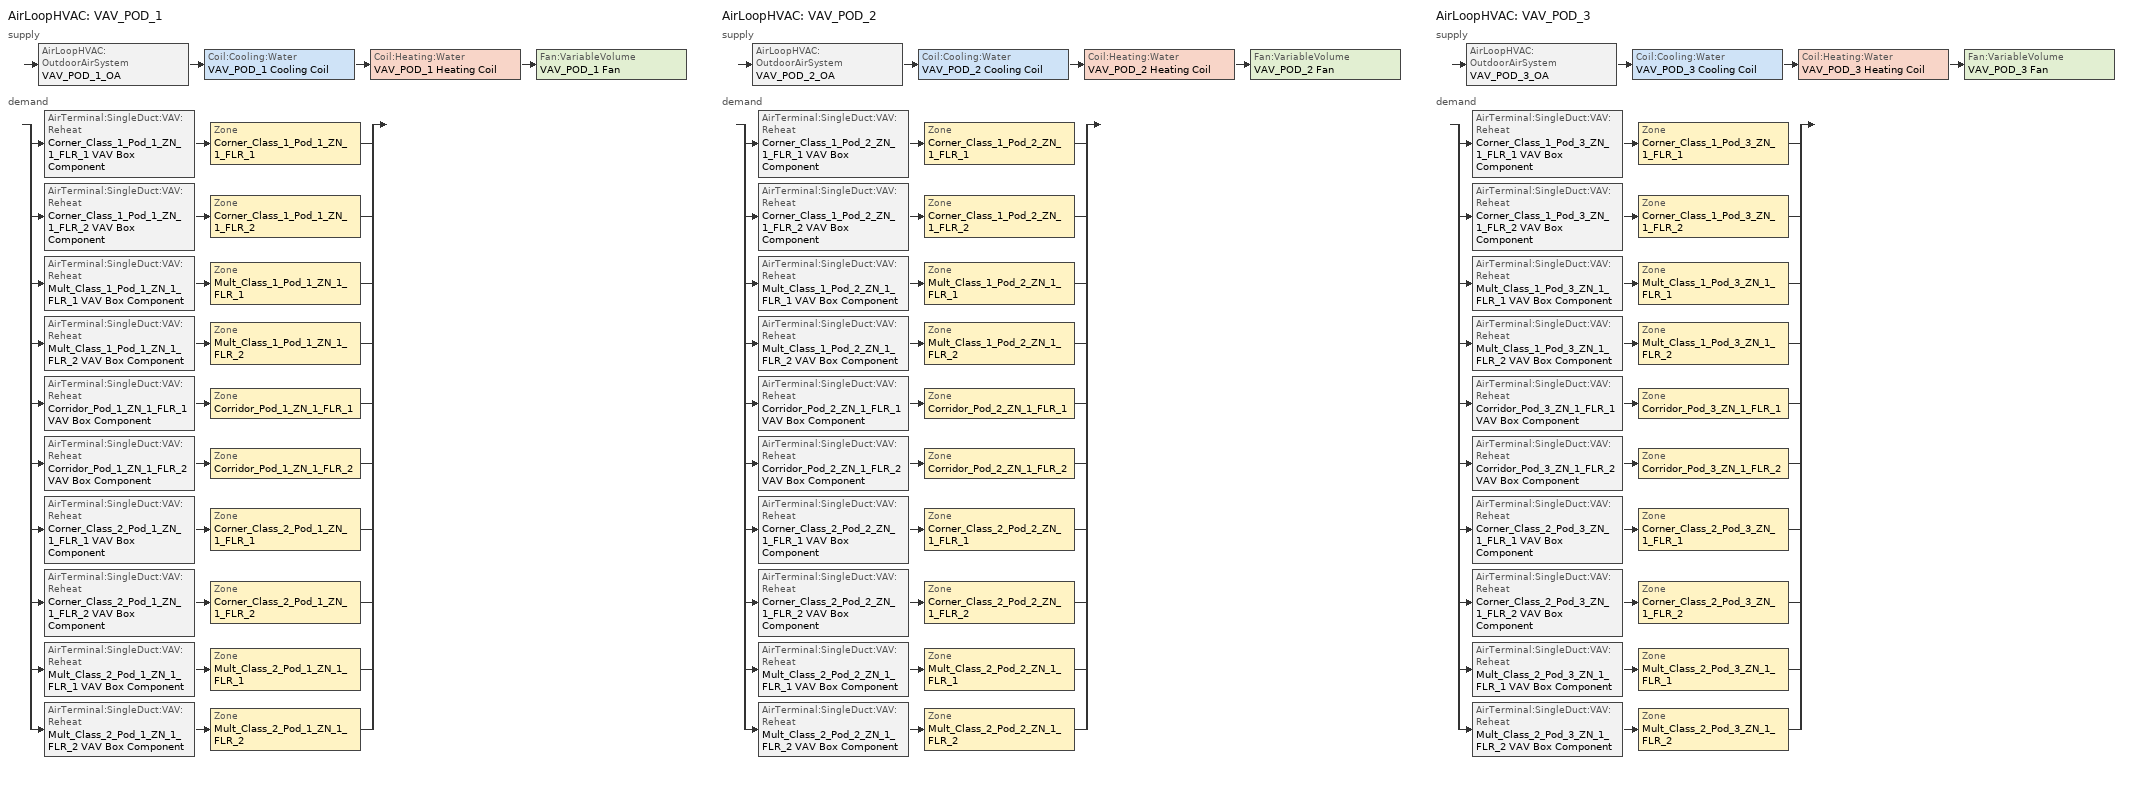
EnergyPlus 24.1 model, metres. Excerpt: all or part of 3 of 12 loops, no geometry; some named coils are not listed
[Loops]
AirLoopHVAC 'VAV_POD_1'
 supply: AirLoopHVAC:OutdoorAirSystem 'VAV_POD_1_OA' > Coil:Cooling:Water 'VAV_POD_1 Cooling Coil' > Coil:Heating:Water 'VAV_POD_1 Heating Coil' > Fan:VariableVolume 'VAV_POD_1 Fan'
 demand: split
  | AirTerminal:SingleDuct:VAV:Reheat 'Corner_Class_1_Pod_1_ZN_1_FLR_1 VAV Box Component' > Zone 'Corner_Class_1_Pod_1_ZN_1_FLR_1'
  | AirTerminal:SingleDuct:VAV:Reheat 'Corner_Class_1_Pod_1_ZN_1_FLR_2 VAV Box Component' > Zone 'Corner_Class_1_Pod_1_ZN_1_FLR_2'
  | AirTerminal:SingleDuct:VAV:Reheat 'Mult_Class_1_Pod_1_ZN_1_FLR_1 VAV Box Component' > Zone 'Mult_Class_1_Pod_1_ZN_1_FLR_1'
  | AirTerminal:SingleDuct:VAV:Reheat 'Mult_Class_1_Pod_1_ZN_1_FLR_2 VAV Box Component' > Zone 'Mult_Class_1_Pod_1_ZN_1_FLR_2'
  | AirTerminal:SingleDuct:VAV:Reheat 'Corridor_Pod_1_ZN_1_FLR_1 VAV Box Component' > Zone 'Corridor_Pod_1_ZN_1_FLR_1'
  | AirTerminal:SingleDuct:VAV:Reheat 'Corridor_Pod_1_ZN_1_FLR_2 VAV Box Component' > Zone 'Corridor_Pod_1_ZN_1_FLR_2'
  | AirTerminal:SingleDuct:VAV:Reheat 'Corner_Class_2_Pod_1_ZN_1_FLR_1 VAV Box Component' > Zone 'Corner_Class_2_Pod_1_ZN_1_FLR_1'
  | AirTerminal:SingleDuct:VAV:Reheat 'Corner_Class_2_Pod_1_ZN_1_FLR_2 VAV Box Component' > Zone 'Corner_Class_2_Pod_1_ZN_1_FLR_2'
  | AirTerminal:SingleDuct:VAV:Reheat 'Mult_Class_2_Pod_1_ZN_1_FLR_1 VAV Box Component' > Zone 'Mult_Class_2_Pod_1_ZN_1_FLR_1'
  | AirTerminal:SingleDuct:VAV:Reheat 'Mult_Class_2_Pod_1_ZN_1_FLR_2 VAV Box Component' > Zone 'Mult_Class_2_Pod_1_ZN_1_FLR_2'
AirLoopHVAC 'VAV_POD_2'
 supply: AirLoopHVAC:OutdoorAirSystem 'VAV_POD_2_OA' > Coil:Cooling:Water 'VAV_POD_2 Cooling Coil' > Coil:Heating:Water 'VAV_POD_2 Heating Coil' > Fan:VariableVolume 'VAV_POD_2 Fan'
 demand: split
  | AirTerminal:SingleDuct:VAV:Reheat 'Corner_Class_1_Pod_2_ZN_1_FLR_1 VAV Box Component' > Zone 'Corner_Class_1_Pod_2_ZN_1_FLR_1'
  | AirTerminal:SingleDuct:VAV:Reheat 'Corner_Class_1_Pod_2_ZN_1_FLR_2 VAV Box Component' > Zone 'Corner_Class_1_Pod_2_ZN_1_FLR_2'
  | AirTerminal:SingleDuct:VAV:Reheat 'Mult_Class_1_Pod_2_ZN_1_FLR_1 VAV Box Component' > Zone 'Mult_Class_1_Pod_2_ZN_1_FLR_1'
  | AirTerminal:SingleDuct:VAV:Reheat 'Mult_Class_1_Pod_2_ZN_1_FLR_2 VAV Box Component' > Zone 'Mult_Class_1_Pod_2_ZN_1_FLR_2'
  | AirTerminal:SingleDuct:VAV:Reheat 'Corridor_Pod_2_ZN_1_FLR_1 VAV Box Component' > Zone 'Corridor_Pod_2_ZN_1_FLR_1'
  | AirTerminal:SingleDuct:VAV:Reheat 'Corridor_Pod_2_ZN_1_FLR_2 VAV Box Component' > Zone 'Corridor_Pod_2_ZN_1_FLR_2'
  | AirTerminal:SingleDuct:VAV:Reheat 'Corner_Class_2_Pod_2_ZN_1_FLR_1 VAV Box Component' > Zone 'Corner_Class_2_Pod_2_ZN_1_FLR_1'
  | AirTerminal:SingleDuct:VAV:Reheat 'Corner_Class_2_Pod_2_ZN_1_FLR_2 VAV Box Component' > Zone 'Corner_Class_2_Pod_2_ZN_1_FLR_2'
  | AirTerminal:SingleDuct:VAV:Reheat 'Mult_Class_2_Pod_2_ZN_1_FLR_1 VAV Box Component' > Zone 'Mult_Class_2_Pod_2_ZN_1_FLR_1'
  | AirTerminal:SingleDuct:VAV:Reheat 'Mult_Class_2_Pod_2_ZN_1_FLR_2 VAV Box Component' > Zone 'Mult_Class_2_Pod_2_ZN_1_FLR_2'
AirLoopHVAC 'VAV_POD_3'
 supply: AirLoopHVAC:OutdoorAirSystem 'VAV_POD_3_OA' > Coil:Cooling:Water 'VAV_POD_3 Cooling Coil' > Coil:Heating:Water 'VAV_POD_3 Heating Coil' > Fan:VariableVolume 'VAV_POD_3 Fan'
 demand: split
  | AirTerminal:SingleDuct:VAV:Reheat 'Corner_Class_1_Pod_3_ZN_1_FLR_1 VAV Box Component' > Zone 'Corner_Class_1_Pod_3_ZN_1_FLR_1'
  | AirTerminal:SingleDuct:VAV:Reheat 'Corner_Class_1_Pod_3_ZN_1_FLR_2 VAV Box Component' > Zone 'Corner_Class_1_Pod_3_ZN_1_FLR_2'
  | AirTerminal:SingleDuct:VAV:Reheat 'Mult_Class_1_Pod_3_ZN_1_FLR_1 VAV Box Component' > Zone 'Mult_Class_1_Pod_3_ZN_1_FLR_1'
  | AirTerminal:SingleDuct:VAV:Reheat 'Mult_Class_1_Pod_3_ZN_1_FLR_2 VAV Box Component' > Zone 'Mult_Class_1_Pod_3_ZN_1_FLR_2'
  | AirTerminal:SingleDuct:VAV:Reheat 'Corridor_Pod_3_ZN_1_FLR_1 VAV Box Component' > Zone 'Corridor_Pod_3_ZN_1_FLR_1'
  | AirTerminal:SingleDuct:VAV:Reheat 'Corridor_Pod_3_ZN_1_FLR_2 VAV Box Component' > Zone 'Corridor_Pod_3_ZN_1_FLR_2'
  | AirTerminal:SingleDuct:VAV:Reheat 'Corner_Class_2_Pod_3_ZN_1_FLR_1 VAV Box Component' > Zone 'Corner_Class_2_Pod_3_ZN_1_FLR_1'
  | AirTerminal:SingleDuct:VAV:Reheat 'Corner_Class_2_Pod_3_ZN_1_FLR_2 VAV Box Component' > Zone 'Corner_Class_2_Pod_3_ZN_1_FLR_2'
  | AirTerminal:SingleDuct:VAV:Reheat 'Mult_Class_2_Pod_3_ZN_1_FLR_1 VAV Box Component' > Zone 'Mult_Class_2_Pod_3_ZN_1_FLR_1'
  | AirTerminal:SingleDuct:VAV:Reheat 'Mult_Class_2_Pod_3_ZN_1_FLR_2 VAV Box Component' > Zone 'Mult_Class_2_Pod_3_ZN_1_FLR_2'
[AirLoopHVAC] Design supply air flow rate=Autosize
VAV_POD_1; VAV_POD_2; VAV_POD_3
[AirTerminal:SingleDuct:VAV:Reheat] Availability schedule=Always_On; Convergence tolerance=0.001; Damper heating action=ReverseWithLimits; Maximum air flow rate=Autosize; Maximum flow fraction during reheat=0.5; Maximum hot water or steam flow rate=Autosize; Maximum reheat air temperature=40; Minimum hot water or steam flow rate=0; Zone minimum air flow input method=Constant
Name | Constant minimum air flow fraction | Reheat coil
Corner_Class_1_Pod_1_ZN_1_FLR_1 VAV Box Component | 0.591 | Corner_Class_1_Pod_1_ZN_1_FLR_1 VAV Box Reheat Coil
Corner_Class_1_Pod_1_ZN_1_FLR_2 VAV Box Component | 0.476 | Corner_Class_1_Pod_1_ZN_1_FLR_2 VAV Box Reheat Coil
Corner_Class_1_Pod_2_ZN_1_FLR_1 VAV Box Component | 0.599 | Corner_Class_1_Pod_2_ZN_1_FLR_1 VAV Box Reheat Coil
Corner_Class_1_Pod_2_ZN_1_FLR_2 VAV Box Component | 0.478 | Corner_Class_1_Pod_2_ZN_1_FLR_2 VAV Box Reheat Coil
Corner_Class_1_Pod_3_ZN_1_FLR_1 VAV Box Component | 0.598 | Corner_Class_1_Pod_3_ZN_1_FLR_1 VAV Box Reheat Coil
Corner_Class_1_Pod_3_ZN_1_FLR_2 VAV Box Component | 0.476 | Corner_Class_1_Pod_3_ZN_1_FLR_2 VAV Box Reheat Coil
Corner_Class_2_Pod_1_ZN_1_FLR_1 VAV Box Component | 0.612 | Corner_Class_2_Pod_1_ZN_1_FLR_1 VAV Box Reheat Coil
Corner_Class_2_Pod_1_ZN_1_FLR_2 VAV Box Component | 0.49 | Corner_Class_2_Pod_1_ZN_1_FLR_2 VAV Box Reheat Coil
Corner_Class_2_Pod_2_ZN_1_FLR_1 VAV Box Component | 0.612 | Corner_Class_2_Pod_2_ZN_1_FLR_1 VAV Box Reheat Coil
Corner_Class_2_Pod_2_ZN_1_FLR_2 VAV Box Component | 0.49 | Corner_Class_2_Pod_2_ZN_1_FLR_2 VAV Box Reheat Coil
Corner_Class_2_Pod_3_ZN_1_FLR_1 VAV Box Component | 0.603 | Corner_Class_2_Pod_3_ZN_1_FLR_1 VAV Box Reheat Coil
Corner_Class_2_Pod_3_ZN_1_FLR_2 VAV Box Component | 0.486 | Corner_Class_2_Pod_3_ZN_1_FLR_2 VAV Box Reheat Coil
Corridor_Pod_1_ZN_1_FLR_1 VAV Box Component | 0.223 | Corridor_Pod_1_ZN_1_FLR_1 VAV Box Reheat Coil
Corridor_Pod_1_ZN_1_FLR_2 VAV Box Component | 0.192 | Corridor_Pod_1_ZN_1_FLR_2 VAV Box Reheat Coil
Corridor_Pod_2_ZN_1_FLR_1 VAV Box Component | 0.225 | Corridor_Pod_2_ZN_1_FLR_1 VAV Box Reheat Coil
Corridor_Pod_2_ZN_1_FLR_2 VAV Box Component | 0.193 | Corridor_Pod_2_ZN_1_FLR_2 VAV Box Reheat Coil
Corridor_Pod_3_ZN_1_FLR_1 VAV Box Component | 0.221 | Corridor_Pod_3_ZN_1_FLR_1 VAV Box Reheat Coil
Corridor_Pod_3_ZN_1_FLR_2 VAV Box Component | 0.183 | Corridor_Pod_3_ZN_1_FLR_2 VAV Box Reheat Coil
Mult_Class_1_Pod_1_ZN_1_FLR_1 VAV Box Component | 0.777 | Mult_Class_1_Pod_1_ZN_1_FLR_1 VAV Box Reheat Coil
Mult_Class_1_Pod_1_ZN_1_FLR_2 VAV Box Component | 0.636 | Mult_Class_1_Pod_1_ZN_1_FLR_2 VAV Box Reheat Coil
Mult_Class_1_Pod_2_ZN_1_FLR_1 VAV Box Component | 0.787 | Mult_Class_1_Pod_2_ZN_1_FLR_1 VAV Box Reheat Coil
Mult_Class_1_Pod_2_ZN_1_FLR_2 VAV Box Component | 0.643 | Mult_Class_1_Pod_2_ZN_1_FLR_2 VAV Box Reheat Coil
Mult_Class_1_Pod_3_ZN_1_FLR_1 VAV Box Component | 0.777 | Mult_Class_1_Pod_3_ZN_1_FLR_1 VAV Box Reheat Coil
Mult_Class_1_Pod_3_ZN_1_FLR_2 VAV Box Component | 0.568 | Mult_Class_1_Pod_3_ZN_1_FLR_2 VAV Box Reheat Coil
Mult_Class_2_Pod_1_ZN_1_FLR_1 VAV Box Component | 0.782 | Mult_Class_2_Pod_1_ZN_1_FLR_1 VAV Box Reheat Coil
Mult_Class_2_Pod_1_ZN_1_FLR_2 VAV Box Component | 0.697 | Mult_Class_2_Pod_1_ZN_1_FLR_2 VAV Box Reheat Coil
Mult_Class_2_Pod_2_ZN_1_FLR_1 VAV Box Component | 0.782 | Mult_Class_2_Pod_2_ZN_1_FLR_1 VAV Box Reheat Coil
Mult_Class_2_Pod_2_ZN_1_FLR_2 VAV Box Component | 0.696 | Mult_Class_2_Pod_2_ZN_1_FLR_2 VAV Box Reheat Coil
Mult_Class_2_Pod_3_ZN_1_FLR_1 VAV Box Component | 0.755 | Mult_Class_2_Pod_3_ZN_1_FLR_1 VAV Box Reheat Coil
Mult_Class_2_Pod_3_ZN_1_FLR_2 VAV Box Component | 0.612 | Mult_Class_2_Pod_3_ZN_1_FLR_2 VAV Box Reheat Coil
[Coil:Cooling:Water] Availability schedule=Always_On; Design air flow rate=Autosize; Design inlet air humidity ratio=Autosize; Design inlet air temperature=Autosize; Design inlet water temperature=Autosize; Design outlet air humidity ratio=Autosize; Design outlet air temperature=Autosize; Design water flow rate=Autosize; Heat exchanger configuration=CrossFlow; Type of analysis=SimpleAnalysis
VAV_POD_1 Cooling Coil; VAV_POD_2 Cooling Coil; VAV_POD_3 Cooling Coil
[Coil:Heating:Water] Availability schedule=Always_On; Maximum water flow rate=Autosize; Performance input method=UFactorTimesAreaAndDesignWaterFlowRate; Rated capacity=Autosize; Rated inlet air temperature=2.8; Rated inlet water temperature=60; Rated outlet air temperature=12.8; Rated outlet water temperature=48.89; U factor times area value=Autosize
VAV_POD_1 Heating Coil; VAV_POD_2 Heating Coil; VAV_POD_3 Heating Coil
[Controller:MechanicalVentilation] Availability schedule=MinOA_MotorizedDamper_Sched; Demand controlled ventilation=Yes; System outdoor air method=Standard62.1VentilationRateProcedure; Design specification zone air distribution object name 1=CM DSZAD Building; Design specification zone air distribution object name 2=CM DSZAD Building; Design specification zone air distribution object name 3=CM DSZAD Building; Design specification zone air distribution object name 4=CM DSZAD Building; Design specification zone air distribution object name 5=CM DSZAD Building; Design specification zone air distribution object name 6=CM DSZAD Building; Design specification zone air distribution object name 7=CM DSZAD Building; Design specification zone air distribution object name 8=CM DSZAD Building; Design specification zone air distribution object name 9=CM DSZAD Building; Design specification zone air distribution object name 10=CM DSZAD Building
Name | Zone or zonelist name 1 | Design specification outdoor air object name 1 | Zone or zonelist name 2 | Design specification outdoor air object name 2 | Zone or zonelist name 3 | Design specification outdoor air object name 3 | Zone or zonelist name 4 | Design specification outdoor air object name 4 | Zone or zonelist name 5 | Design specification outdoor air object name 5 | Zone or zonelist name 6 | Design specification outdoor air object name 6 | Zone or zonelist name 7 | Design specification outdoor air object name 7 | Zone or zonelist name 8 | Design specification outdoor air object name 8 | Zone or zonelist name 9 | Design specification outdoor air object name 9 | Zone or zonelist name 10 | Design specification outdoor air object name 10
VAV_POD_1_DCV | Corner_Class_1_Pod_1_ZN_1_FLR_1 | SZ DSOA Corner_Class_1_Pod_1_ZN_1_FLR_1 | Corner_Class_1_Pod_1_ZN_1_FLR_2 | SZ DSOA Corner_Class_1_Pod_1_ZN_1_FLR_2 | Mult_Class_1_Pod_1_ZN_1_FLR_1 | SZ DSOA Mult_Class_1_Pod_1_ZN_1_FLR_1 | Mult_Class_1_Pod_1_ZN_1_FLR_2 | SZ DSOA Mult_Class_1_Pod_1_ZN_1_FLR_2 | Corridor_Pod_1_ZN_1_FLR_1 | SZ DSOA Corridor_Pod_1_ZN_1_FLR_1 | Corridor_Pod_1_ZN_1_FLR_2 | SZ DSOA Corridor_Pod_1_ZN_1_FLR_2 | Corner_Class_2_Pod_1_ZN_1_FLR_1 | SZ DSOA Corner_Class_2_Pod_1_ZN_1_FLR_1 | Corner_Class_2_Pod_1_ZN_1_FLR_2 | SZ DSOA Corner_Class_2_Pod_1_ZN_1_FLR_2 | Mult_Class_2_Pod_1_ZN_1_FLR_1 | SZ DSOA Mult_Class_2_Pod_1_ZN_1_FLR_1 | Mult_Class_2_Pod_1_ZN_1_FLR_2 | SZ DSOA Mult_Class_2_Pod_1_ZN_1_FLR_2
VAV_POD_2_DCV | Corner_Class_1_Pod_2_ZN_1_FLR_1 | SZ DSOA Corner_Class_1_Pod_2_ZN_1_FLR_1 | Corner_Class_1_Pod_2_ZN_1_FLR_2 | SZ DSOA Corner_Class_1_Pod_2_ZN_1_FLR_2 | Mult_Class_1_Pod_2_ZN_1_FLR_1 | SZ DSOA Mult_Class_1_Pod_2_ZN_1_FLR_1 | Mult_Class_1_Pod_2_ZN_1_FLR_2 | SZ DSOA Mult_Class_1_Pod_2_ZN_1_FLR_2 | Corridor_Pod_2_ZN_1_FLR_1 | SZ DSOA Corridor_Pod_2_ZN_1_FLR_1 | Corridor_Pod_2_ZN_1_FLR_2 | SZ DSOA Corridor_Pod_2_ZN_1_FLR_2 | Corner_Class_2_Pod_2_ZN_1_FLR_1 | SZ DSOA Corner_Class_2_Pod_2_ZN_1_FLR_1 | Corner_Class_2_Pod_2_ZN_1_FLR_2 | SZ DSOA Corner_Class_2_Pod_2_ZN_1_FLR_2 | Mult_Class_2_Pod_2_ZN_1_FLR_1 | SZ DSOA Mult_Class_2_Pod_2_ZN_1_FLR_1 | Mult_Class_2_Pod_2_ZN_1_FLR_2 | SZ DSOA Mult_Class_2_Pod_2_ZN_1_FLR_2
VAV_POD_3_DCV | Corner_Class_1_Pod_3_ZN_1_FLR_1 | SZ DSOA Corner_Class_1_Pod_3_ZN_1_FLR_1 | Corner_Class_1_Pod_3_ZN_1_FLR_2 | SZ DSOA Corner_Class_1_Pod_3_ZN_1_FLR_2 | Mult_Class_1_Pod_3_ZN_1_FLR_1 | SZ DSOA Mult_Class_1_Pod_3_ZN_1_FLR_1 | Mult_Class_1_Pod_3_ZN_1_FLR_2 | SZ DSOA Mult_Class_1_Pod_3_ZN_1_FLR_2 | Corridor_Pod_3_ZN_1_FLR_1 | SZ DSOA Corridor_Pod_3_ZN_1_FLR_1 | Corridor_Pod_3_ZN_1_FLR_2 | SZ DSOA Corridor_Pod_3_ZN_1_FLR_2 | Corner_Class_2_Pod_3_ZN_1_FLR_1 | SZ DSOA Corner_Class_2_Pod_3_ZN_1_FLR_1 | Corner_Class_2_Pod_3_ZN_1_FLR_2 | SZ DSOA Corner_Class_2_Pod_3_ZN_1_FLR_2 | Mult_Class_2_Pod_3_ZN_1_FLR_1 | SZ DSOA Mult_Class_2_Pod_3_ZN_1_FLR_1 | Mult_Class_2_Pod_3_ZN_1_FLR_2 | SZ DSOA Mult_Class_2_Pod_3_ZN_1_FLR_2
[Controller:OutdoorAir] Economizer control action type=ModulateFlow; Economizer control type=DifferentialDryBulb; Lockout type=LockoutWithHeating; Maximum outdoor air flow rate=Autosize; Minimum limit type=FixedMinimum; Minimum outdoor air flow rate=0; Minimum outdoor air schedule=MinOA_MotorizedDamper_Sched
Name | Maximum fraction of outdoor air schedule | Mechanical ventilation controller
VAV_POD_1_OA_Controller | VAV_POD_1 Max OA Fraction | VAV_POD_1_DCV
VAV_POD_2_OA_Controller | VAV_POD_2 Max OA Fraction | VAV_POD_2_DCV
VAV_POD_3_OA_Controller | VAV_POD_3 Max OA Fraction | VAV_POD_3_DCV
[Controller:WaterCoil] Actuator variable=Flow; Control variable=Temperature; Maximum actuated flow=Autosize; Minimum actuated flow=0
Name | Action | Controller convergence tolerance
VAV_POD_1_CoolC_Controller; VAV_POD_2_CoolC_Controller; VAV_POD_3_CoolC_Controller | Reverse
VAV_POD_1_HeatC_Controller; VAV_POD_2_HeatC_Controller; VAV_POD_3_HeatC_Controller | Normal | 0.0001
[DesignSpecification:OutdoorAir]
Name | Outdoor air flow per person | Outdoor air flow per zone floor area | Outdoor air method
SZ DSOA Corner_Class_1_Pod_1_ZN_1_FLR_1; SZ DSOA Corner_Class_1_Pod_1_ZN_1_FLR_2; SZ DSOA Corner_Class_1_Pod_2_ZN_1_FLR_1; SZ DSOA Corner_Class_1_Pod_2_ZN_1_FLR_2; SZ DSOA Corner_Class_1_Pod_3_ZN_1_FLR_1; SZ DSOA Corner_Class_1_Pod_3_ZN_1_FLR_2; SZ DSOA Corner_Class_2_Pod_1_ZN_1_FLR_1; SZ DSOA Corner_Class_2_Pod_1_ZN_1_FLR_2; SZ DSOA Corner_Class_2_Pod_2_ZN_1_FLR_1; SZ DSOA Corner_Class_2_Pod_2_ZN_1_FLR_2; SZ DSOA Corner_Class_2_Pod_3_ZN_1_FLR_1; SZ DSOA Corner_Class_2_Pod_3_ZN_1_FLR_2; SZ DSOA Mult_Class_1_Pod_1_ZN_1_FLR_1; SZ DSOA Mult_Class_1_Pod_1_ZN_1_FLR_2; SZ DSOA Mult_Class_1_Pod_2_ZN_1_FLR_1; SZ DSOA Mult_Class_1_Pod_2_ZN_1_FLR_2; SZ DSOA Mult_Class_1_Pod_3_ZN_1_FLR_1; SZ DSOA Mult_Class_1_Pod_3_ZN_1_FLR_2; SZ DSOA Mult_Class_2_Pod_1_ZN_1_FLR_1; SZ DSOA Mult_Class_2_Pod_1_ZN_1_FLR_2; SZ DSOA Mult_Class_2_Pod_2_ZN_1_FLR_1; SZ DSOA Mult_Class_2_Pod_2_ZN_1_FLR_2; SZ DSOA Mult_Class_2_Pod_3_ZN_1_FLR_1; SZ DSOA Mult_Class_2_Pod_3_ZN_1_FLR_2 | 0.00471947 | 0.000609599 | Sum
SZ DSOA Corridor_Pod_1_ZN_1_FLR_1; SZ DSOA Corridor_Pod_1_ZN_1_FLR_2; SZ DSOA Corridor_Pod_2_ZN_1_FLR_1; SZ DSOA Corridor_Pod_2_ZN_1_FLR_2; SZ DSOA Corridor_Pod_3_ZN_1_FLR_1; SZ DSOA Corridor_Pod_3_ZN_1_FLR_2 |  | 0.0003048 | Flow/Area
[DesignSpecification:ZoneAirDistribution] Zone air distribution effectiveness in cooling mode=1; Zone air distribution effectiveness in heating mode=1
Name | Minimum zone ventilation efficiency
CM DSZAD Building
VAV_Zone_AirDistribution | 0.6
[EnergyManagementSystem:InternalVariable] Internal data type=Zone Floor Area
Name | Internal data index key
cCL1_Pod_1_ZN_1_FLR_1_Area | Corner_Class_1_Pod_1_ZN_1_FLR_1
cCL1_Pod_1_ZN_1_FLR_2_Area | Corner_Class_1_Pod_1_ZN_1_FLR_2
cCL1_Pod_2_ZN_1_FLR_1_Area | Corner_Class_1_Pod_2_ZN_1_FLR_1
cCL1_Pod_2_ZN_1_FLR_2_Area | Corner_Class_1_Pod_2_ZN_1_FLR_2
cCL1_Pod_3_ZN_1_FLR_1_Area | Corner_Class_1_Pod_3_ZN_1_FLR_1
cCL1_Pod_3_ZN_1_FLR_2_Area | Corner_Class_1_Pod_3_ZN_1_FLR_2
cCL2_Pod_1_ZN_1_FLR_1_Area | Corner_Class_2_Pod_1_ZN_1_FLR_1
cCL2_Pod_1_ZN_1_FLR_2_Area | Corner_Class_2_Pod_1_ZN_1_FLR_2
cCL2_Pod_2_ZN_1_FLR_1_Area | Corner_Class_2_Pod_2_ZN_1_FLR_1
cCL2_Pod_2_ZN_1_FLR_2_Area | Corner_Class_2_Pod_2_ZN_1_FLR_2
cCL2_Pod_3_ZN_1_FLR_1_Area | Corner_Class_2_Pod_3_ZN_1_FLR_1
cCL2_Pod_3_ZN_1_FLR_2_Area | Corner_Class_2_Pod_3_ZN_1_FLR_2
cPOD1_ZN_1_FLR_1_Area | Corridor_Pod_1_ZN_1_FLR_1
cPOD1_ZN_1_FLR_2_Area | Corridor_Pod_1_ZN_1_FLR_2
cPOD2_ZN_1_FLR_1_Area | Corridor_Pod_2_ZN_1_FLR_1
cPOD2_ZN_1_FLR_2_Area | Corridor_Pod_2_ZN_1_FLR_2
cPOD3_ZN_1_FLR_1_Area | Corridor_Pod_3_ZN_1_FLR_1
cPOD3_ZN_1_FLR_2_Area | Corridor_Pod_3_ZN_1_FLR_2
mCl1_Pod_1_ZN_1_FLR_1_Area | Mult_Class_1_Pod_1_ZN_1_FLR_1
mCl1_Pod_1_ZN_1_FLR_2_Area | Mult_Class_1_Pod_1_ZN_1_FLR_2
mCl1_Pod_2_ZN_1_FLR_1_Area | Mult_Class_1_Pod_2_ZN_1_FLR_1
mCl1_Pod_2_ZN_1_FLR_2_Area | Mult_Class_1_Pod_2_ZN_1_FLR_2
mCl1_Pod_3_ZN_1_FLR_1_Area | Mult_Class_1_Pod_3_ZN_1_FLR_1
mCl1_Pod_3_ZN_1_FLR_2_Area | Mult_Class_1_Pod_3_ZN_1_FLR_2
mCl2_Pod_1_ZN_1_FLR_1_Area | Mult_Class_2_Pod_1_ZN_1_FLR_1
mCl2_Pod_1_ZN_1_FLR_2_Area | Mult_Class_2_Pod_1_ZN_1_FLR_2
mCl2_Pod_2_ZN_1_FLR_1_Area | Mult_Class_2_Pod_2_ZN_1_FLR_1
mCl2_Pod_2_ZN_1_FLR_2_Area | Mult_Class_2_Pod_2_ZN_1_FLR_2
mCl2_Pod_3_ZN_1_FLR_1_Area | Mult_Class_2_Pod_3_ZN_1_FLR_1
mCl2_Pod_3_ZN_1_FLR_2_Area | Mult_Class_2_Pod_3_ZN_1_FLR_2
[EnergyManagementSystem:Program]
SET_mCl1_Pod_1_ZN_1_FLR_1_Light_EMS_Program: SET mCl1_Pod_1_ZN_1_FLR_1_LSr_IP=0.093*mCl1_Pod_1_ZN_1_FLR_1_LSr/mCl1_Pod_1_ZN_1_FLR_1_Area; IF (mCl1_Pod_1_ZN_1_FLR_1_OSr <= 0) && (mCl1_Pod_1_ZN_1_FLR_1_LSr_IP >= 0.02); SET mCl1_Pod_1_ZN_1_FLR_1_LAr = 0.02*mCl1_Pod_1_ZN_1_FLR_1_Area/0.09290304; ELSE; SET mCl1_Pod_1_ZN_1_FLR_1_LAr = NULL; ENDIF
SET_mCl1_Pod_1_ZN_1_FLR_2_Light_EMS_Program: SET mCl1_Pod_1_ZN_1_FLR_2_LSr_IP=0.093*mCl1_Pod_1_ZN_1_FLR_2_LSr/mCl1_Pod_1_ZN_1_FLR_2_Area; IF (mCl1_Pod_1_ZN_1_FLR_2_OSr <= 0) && (mCl1_Pod_1_ZN_1_FLR_2_LSr_IP >= 0.02); SET mCl1_Pod_1_ZN_1_FLR_2_LAr = 0.02*mCl1_Pod_1_ZN_1_FLR_2_Area/0.09290304; ELSE; SET mCl1_Pod_1_ZN_1_FLR_2_LAr = NULL; ENDIF
[EnergyManagementSystem:Sensor]
Name | Output variable or output meter index key | Output variable or output meter
BATHROOMS_ZN_1_FLR_1_OSr; Lobby_ZN_1_FLR_1_OSr; Main_Corridor_ZN_1_FLR_1_OSr; Mech_ZN_1_FLR_1_OSr; cCL1_Pod_1_ZN_1_FLR_1_OSr; cPOD1_ZN_1_FLR_1_OSr; cPOD2_ZN_1_FLR_1_OSr; cPOD3_ZN_1_FLR_1_OSr | Corner_Class_1_Pod_1_ZN_1_FLR_1 | People Occupant Count
BATHROOMS_ZN_1_FLR_2_OSr; Lobby_ZN_1_FLR_2_OSr; Main_Corridor_ZN_1_FLR_2_OSr; Mech_ZN_1_FLR_2_OSr; cCL1_Pod_1_ZN_1_FLR_2_OSr; cPOD1_ZN_1_FLR_2_OSr; cPOD2_ZN_1_FLR_2_OSr; cPOD3_ZN_1_FLR_2_OSr | Corner_Class_1_Pod_1_ZN_1_FLR_2 | People Occupant Count
cCL1_Pod_1_ZN_1_FLR_1_LSr | Corner_Class_1_Pod_1_ZN_1_FLR_1 | Zone Lights Electricity Rate
cCL1_Pod_1_ZN_1_FLR_2_LSr | Corner_Class_1_Pod_1_ZN_1_FLR_2 | Zone Lights Electricity Rate
cCL1_Pod_2_ZN_1_FLR_1_LSr | Corner_Class_1_Pod_2_ZN_1_FLR_1 | Zone Lights Electricity Rate
cCL1_Pod_2_ZN_1_FLR_1_OSr | Corner_Class_1_Pod_2_ZN_1_FLR_1 | People Occupant Count
cCL1_Pod_2_ZN_1_FLR_2_LSr | Corner_Class_1_Pod_2_ZN_1_FLR_2 | Zone Lights Electricity Rate
cCL1_Pod_2_ZN_1_FLR_2_OSr | Corner_Class_1_Pod_2_ZN_1_FLR_2 | People Occupant Count
cCL1_Pod_3_ZN_1_FLR_1_LSr | Corner_Class_1_Pod_3_ZN_1_FLR_1 | Zone Lights Electricity Rate
cCL1_Pod_3_ZN_1_FLR_1_OSr | Corner_Class_1_Pod_3_ZN_1_FLR_1 | People Occupant Count
cCL1_Pod_3_ZN_1_FLR_2_LSr | Corner_Class_1_Pod_3_ZN_1_FLR_2 | Zone Lights Electricity Rate
cCL1_Pod_3_ZN_1_FLR_2_OSr | Corner_Class_1_Pod_3_ZN_1_FLR_2 | People Occupant Count
cCL2_Pod_1_ZN_1_FLR_1_LSr | Corner_Class_2_Pod_1_ZN_1_FLR_1 | Zone Lights Electricity Rate
cCL2_Pod_1_ZN_1_FLR_1_OSr | Corner_Class_2_Pod_1_ZN_1_FLR_1 | People Occupant Count
cCL2_Pod_1_ZN_1_FLR_2_LSr | Corner_Class_2_Pod_1_ZN_1_FLR_2 | Zone Lights Electricity Rate
cCL2_Pod_1_ZN_1_FLR_2_OSr | Corner_Class_2_Pod_1_ZN_1_FLR_2 | People Occupant Count
cCL2_Pod_2_ZN_1_FLR_1_LSr | Corner_Class_2_Pod_2_ZN_1_FLR_1 | Zone Lights Electricity Rate
cCL2_Pod_2_ZN_1_FLR_1_OSr | Corner_Class_2_Pod_2_ZN_1_FLR_1 | People Occupant Count
cCL2_Pod_2_ZN_1_FLR_2_LSr | Corner_Class_2_Pod_2_ZN_1_FLR_2 | Zone Lights Electricity Rate
cCL2_Pod_2_ZN_1_FLR_2_OSr | Corner_Class_2_Pod_2_ZN_1_FLR_2 | People Occupant Count
cCL2_Pod_3_ZN_1_FLR_1_LSr | Corner_Class_2_Pod_3_ZN_1_FLR_1 | Zone Lights Electricity Rate
cCL2_Pod_3_ZN_1_FLR_1_OSr | Corner_Class_2_Pod_3_ZN_1_FLR_1 | People Occupant Count
cCL2_Pod_3_ZN_1_FLR_2_LSr | Corner_Class_2_Pod_3_ZN_1_FLR_2 | Zone Lights Electricity Rate
cCL2_Pod_3_ZN_1_FLR_2_OSr | Corner_Class_2_Pod_3_ZN_1_FLR_2 | People Occupant Count
cPOD1_ZN_1_FLR_1_LSr | Corridor_Pod_1_ZN_1_FLR_1 | Zone Lights Electricity Rate
cPOD1_ZN_1_FLR_2_LSr | Corridor_Pod_1_ZN_1_FLR_2 | Zone Lights Electricity Rate
cPOD2_ZN_1_FLR_1_LSr | Corridor_Pod_2_ZN_1_FLR_1 | Zone Lights Electricity Rate
cPOD2_ZN_1_FLR_2_LSr | Corridor_Pod_2_ZN_1_FLR_2 | Zone Lights Electricity Rate
cPOD3_ZN_1_FLR_1_LSr | Corridor_Pod_3_ZN_1_FLR_1 | Zone Lights Electricity Rate
cPOD3_ZN_1_FLR_2_LSr | Corridor_Pod_3_ZN_1_FLR_2 | Zone Lights Electricity Rate
mCl1_Pod_1_ZN_1_FLR_1_LSr | Mult_Class_1_Pod_1_ZN_1_FLR_1 | Zone Lights Electricity Rate
mCl1_Pod_1_ZN_1_FLR_1_OSr | Mult_Class_1_Pod_1_ZN_1_FLR_1 | People Occupant Count
mCl1_Pod_1_ZN_1_FLR_2_LSr | Mult_Class_1_Pod_1_ZN_1_FLR_2 | Zone Lights Electricity Rate
mCl1_Pod_1_ZN_1_FLR_2_OSr | Mult_Class_1_Pod_1_ZN_1_FLR_2 | People Occupant Count
mCl1_Pod_2_ZN_1_FLR_1_LSr | Mult_Class_1_Pod_2_ZN_1_FLR_1 | Zone Lights Electricity Rate
mCl1_Pod_2_ZN_1_FLR_1_OSr | Mult_Class_1_Pod_2_ZN_1_FLR_1 | People Occupant Count
mCl1_Pod_2_ZN_1_FLR_2_LSr | Mult_Class_1_Pod_2_ZN_1_FLR_2 | Zone Lights Electricity Rate
mCl1_Pod_2_ZN_1_FLR_2_OSr | Mult_Class_1_Pod_2_ZN_1_FLR_2 | People Occupant Count
mCl1_Pod_3_ZN_1_FLR_1_LSr | Mult_Class_1_Pod_3_ZN_1_FLR_1 | Zone Lights Electricity Rate
mCl1_Pod_3_ZN_1_FLR_1_OSr | Mult_Class_1_Pod_3_ZN_1_FLR_1 | People Occupant Count
mCl1_Pod_3_ZN_1_FLR_2_LSr | Mult_Class_1_Pod_3_ZN_1_FLR_2 | Zone Lights Electricity Rate
mCl1_Pod_3_ZN_1_FLR_2_OSr | Mult_Class_1_Pod_3_ZN_1_FLR_2 | People Occupant Count
mCl2_Pod_1_ZN_1_FLR_1_LSr | Mult_Class_2_Pod_1_ZN_1_FLR_1 | Zone Lights Electricity Rate
mCl2_Pod_1_ZN_1_FLR_1_OSr | Mult_Class_2_Pod_1_ZN_1_FLR_1 | People Occupant Count
mCl2_Pod_1_ZN_1_FLR_2_LSr | Mult_Class_2_Pod_1_ZN_1_FLR_2 | Zone Lights Electricity Rate
mCl2_Pod_1_ZN_1_FLR_2_OSr | Mult_Class_2_Pod_1_ZN_1_FLR_2 | People Occupant Count
mCl2_Pod_2_ZN_1_FLR_1_LSr | Mult_Class_2_Pod_2_ZN_1_FLR_1 | Zone Lights Electricity Rate
mCl2_Pod_2_ZN_1_FLR_1_OSr | Mult_Class_2_Pod_2_ZN_1_FLR_1 | People Occupant Count
mCl2_Pod_2_ZN_1_FLR_2_LSr | Mult_Class_2_Pod_2_ZN_1_FLR_2 | Zone Lights Electricity Rate
mCl2_Pod_2_ZN_1_FLR_2_OSr | Mult_Class_2_Pod_2_ZN_1_FLR_2 | People Occupant Count
mCl2_Pod_3_ZN_1_FLR_1_LSr | Mult_Class_2_Pod_3_ZN_1_FLR_1 | Zone Lights Electricity Rate
mCl2_Pod_3_ZN_1_FLR_1_OSr | Mult_Class_2_Pod_3_ZN_1_FLR_1 | People Occupant Count
mCl2_Pod_3_ZN_1_FLR_2_LSr | Mult_Class_2_Pod_3_ZN_1_FLR_2 | Zone Lights Electricity Rate
mCl2_Pod_3_ZN_1_FLR_2_OSr | Mult_Class_2_Pod_3_ZN_1_FLR_2 | People Occupant Count
vav_pod_1_OA | VAV_POD_1 | Air System Outdoor Air Mass Flow Rate
vav_pod_1_OA_VRP | VAV_POD_1 | Air System Outdoor Air Mechanical Ventilation Requested Mass Flow Rate
vav_pod_1_SUPPLY_FLOW | VAV_POD_1_OA-VAV_POD_1_CoolCNode | System Node Standard Density Volume Flow Rate
vav_pod_2_OA | VAV_POD_2 | Air System Outdoor Air Mass Flow Rate
vav_pod_2_OA_VRP | VAV_POD_2 | Air System Outdoor Air Mechanical Ventilation Requested Mass Flow Rate
vav_pod_2_SUPPLY_FLOW | VAV_POD_2_OA-VAV_POD_2_CoolCNode | System Node Standard Density Volume Flow Rate
vav_pod_3_OA | VAV_POD_3 | Air System Outdoor Air Mass Flow Rate
vav_pod_3_OA_VRP | VAV_POD_3 | Air System Outdoor Air Mechanical Ventilation Requested Mass Flow Rate
vav_pod_3_SUPPLY_FLOW | VAV_POD_3_OA-VAV_POD_3_CoolCNode | System Node Standard Density Volume Flow Rate
[Fan:VariableVolume] Availability schedule=HVACOperationSchd; Fan power coefficient 1=0.0408; Fan power coefficient 2=0.088; Fan power coefficient 3=-0.0729; Fan power coefficient 4=0.9437; Fan power coefficient 5=0; Fan power minimum flow fraction=0.25; Fan power minimum flow rate input method=Fraction; Fan total efficiency=0.61425; Maximum flow rate=Autosize; Motor efficiency=0.945; Motor in airstream fraction=1; Pressure rise=1389.42
VAV_POD_1 Fan; VAV_POD_2 Fan; VAV_POD_3 Fan
[SetpointManager:MixedAir] Control variable=Temperature
Name | Setpoint node or nodelist
VAV_POD_1_CoolC SAT Manager | VAV_POD_1_CoolC-VAV_POD_1_HeatCNode
VAV_POD_1_HeatC MixedAir Manager | VAV_POD_1_HeatC-VAV_POD_1 FanNode
VAV_POD_1_OAMixed Air Temp Manager | VAV_POD_1_OA-VAV_POD_1_CoolCNode
VAV_POD_2_CoolC SAT Manager | VAV_POD_2_CoolC-VAV_POD_2_HeatCNode
VAV_POD_2_HeatC MixedAir Manager | VAV_POD_2_HeatC-VAV_POD_2 FanNode
VAV_POD_2_OAMixed Air Temp Manager | VAV_POD_2_OA-VAV_POD_2_CoolCNode
VAV_POD_3_CoolC SAT Manager | VAV_POD_3_CoolC-VAV_POD_3_HeatCNode
VAV_POD_3_HeatC MixedAir Manager | VAV_POD_3_HeatC-VAV_POD_3 FanNode
VAV_POD_3_OAMixed Air Temp Manager | VAV_POD_3_OA-VAV_POD_3_CoolCNode
[SetpointManager:Warmest] Control variable=Temperature; Maximum setpoint temperature=15.6; Minimum setpoint temperature=12.8; Strategy=MaximumTemperature
Name | Hvac air loop | Setpoint node or nodelist
VAV_POD_1 Supply Air Temperature Manager | VAV_POD_1 | VAV_POD_1 Supply Equipment Outlet Node
VAV_POD_2 Supply Air Temperature Manager | VAV_POD_2 | VAV_POD_2 Supply Equipment Outlet Node
VAV_POD_3 Supply Air Temperature Manager | VAV_POD_3 | VAV_POD_3 Supply Equipment Outlet Node
[Sizing:System] 100 outdoor air in cooling=No; 100 outdoor air in heating=No; Central cooling design supply air humidity ratio=0.007; Central cooling design supply air temperature=12.8; Central heating design supply air humidity ratio=0.008; Central heating design supply air temperature=12.8; Central heating maximum system air flow ratio=0.3; Cooling supply air flow rate=0; Cooling supply air flow rate method=DesignDay; Design outdoor air flow rate=7.5948; Heating supply air flow rate=0; Heating supply air flow rate method=DesignDay; Precool design humidity ratio=0.008; Precool design temperature=12.8; Preheat design humidity ratio=0.008; Preheat design temperature=7; System outdoor air method=ZoneSum; Type of load to size on=Sensible; Type of zone sum to use=Coincident
VAV_POD_1; VAV_POD_2; VAV_POD_3
[Sizing:Zone] Cooling design air flow method=DesignDay; Cooling design air flow rate=0; Cooling minimum air flow fraction=0; Design specification zone air distribution object=VAV_Zone_AirDistribution; Heating design air flow method=DesignDay; Heating design air flow rate=0; Zone cooling design supply air humidity ratio=0.007; Zone cooling design supply air humidity ratio difference=0.005; Zone cooling design supply air temperature=12.8; Zone cooling design supply air temperature input method=SupplyAirTemperature; Zone heating design supply air humidity ratio=0.008; Zone heating design supply air temperature=40; Zone heating design supply air temperature input method=SupplyAirTemperature; Zone humidification design supply air humidity ratio difference=0.005; Zone latent cooling design supply air humidity ratio input method=HumidityRatioDifference; Zone latent heating design supply air humidity ratio input method=HumidityRatioDifference; Zone load sizing method=Sensible Load Only No Latent Load
Name | Design specification outdoor air object
Corner_Class_1_Pod_1_ZN_1_FLR_1 | SZ DSOA Corner_Class_1_Pod_1_ZN_1_FLR_1
Corner_Class_1_Pod_1_ZN_1_FLR_2 | SZ DSOA Corner_Class_1_Pod_1_ZN_1_FLR_2
Mult_Class_1_Pod_1_ZN_1_FLR_1 | SZ DSOA Mult_Class_1_Pod_1_ZN_1_FLR_1
Mult_Class_1_Pod_1_ZN_1_FLR_2 | SZ DSOA Mult_Class_1_Pod_1_ZN_1_FLR_2
Corridor_Pod_1_ZN_1_FLR_1 | SZ DSOA Corridor_Pod_1_ZN_1_FLR_1
Corridor_Pod_1_ZN_1_FLR_2 | SZ DSOA Corridor_Pod_1_ZN_1_FLR_2
Corner_Class_2_Pod_1_ZN_1_FLR_1 | SZ DSOA Corner_Class_2_Pod_1_ZN_1_FLR_1
Corner_Class_2_Pod_1_ZN_1_FLR_2 | SZ DSOA Corner_Class_2_Pod_1_ZN_1_FLR_2
Mult_Class_2_Pod_1_ZN_1_FLR_1 | SZ DSOA Mult_Class_2_Pod_1_ZN_1_FLR_1
Mult_Class_2_Pod_1_ZN_1_FLR_2 | SZ DSOA Mult_Class_2_Pod_1_ZN_1_FLR_2
Corner_Class_1_Pod_2_ZN_1_FLR_1 | SZ DSOA Corner_Class_1_Pod_2_ZN_1_FLR_1
Corner_Class_1_Pod_2_ZN_1_FLR_2 | SZ DSOA Corner_Class_1_Pod_2_ZN_1_FLR_2
Mult_Class_1_Pod_2_ZN_1_FLR_1 | SZ DSOA Mult_Class_1_Pod_2_ZN_1_FLR_1
Mult_Class_1_Pod_2_ZN_1_FLR_2 | SZ DSOA Mult_Class_1_Pod_2_ZN_1_FLR_2
Corridor_Pod_2_ZN_1_FLR_1 | SZ DSOA Corridor_Pod_2_ZN_1_FLR_1
Corridor_Pod_2_ZN_1_FLR_2 | SZ DSOA Corridor_Pod_2_ZN_1_FLR_2
Corner_Class_2_Pod_2_ZN_1_FLR_1 | SZ DSOA Corner_Class_2_Pod_2_ZN_1_FLR_1
Corner_Class_2_Pod_2_ZN_1_FLR_2 | SZ DSOA Corner_Class_2_Pod_2_ZN_1_FLR_2
Mult_Class_2_Pod_2_ZN_1_FLR_1 | SZ DSOA Mult_Class_2_Pod_2_ZN_1_FLR_1
Mult_Class_2_Pod_2_ZN_1_FLR_2 | SZ DSOA Mult_Class_2_Pod_2_ZN_1_FLR_2
Corner_Class_1_Pod_3_ZN_1_FLR_1 | SZ DSOA Corner_Class_1_Pod_3_ZN_1_FLR_1
Corner_Class_1_Pod_3_ZN_1_FLR_2 | SZ DSOA Corner_Class_1_Pod_3_ZN_1_FLR_2
Mult_Class_1_Pod_3_ZN_1_FLR_1 | SZ DSOA Mult_Class_1_Pod_3_ZN_1_FLR_1
Mult_Class_1_Pod_3_ZN_1_FLR_2 | SZ DSOA Mult_Class_1_Pod_3_ZN_1_FLR_2
Corridor_Pod_3_ZN_1_FLR_1 | SZ DSOA Corridor_Pod_3_ZN_1_FLR_1
Corridor_Pod_3_ZN_1_FLR_2 | SZ DSOA Corridor_Pod_3_ZN_1_FLR_2
Corner_Class_2_Pod_3_ZN_1_FLR_1 | SZ DSOA Corner_Class_2_Pod_3_ZN_1_FLR_1
Corner_Class_2_Pod_3_ZN_1_FLR_2 | SZ DSOA Corner_Class_2_Pod_3_ZN_1_FLR_2
Mult_Class_2_Pod_3_ZN_1_FLR_1 | SZ DSOA Mult_Class_2_Pod_3_ZN_1_FLR_1
Mult_Class_2_Pod_3_ZN_1_FLR_2 | SZ DSOA Mult_Class_2_Pod_3_ZN_1_FLR_2
[ThermostatSetpoint:DualSetpoint] Cooling setpoint temperature schedule=CLGSETP_SCH_YES_OPTIMUM; Heating setpoint temperature schedule=HTGSETP_SCH_YES_OPTIMUM
Corner_Class_1_Pod_1_ZN_1_FLR_1 Dual SP Control; Corner_Class_1_Pod_1_ZN_1_FLR_2 Dual SP Control; Corner_Class_1_Pod_2_ZN_1_FLR_1 Dual SP Control; Corner_Class_1_Pod_2_ZN_1_FLR_2 Dual SP Control; Corner_Class_1_Pod_3_ZN_1_FLR_1 Dual SP Control; Corner_Class_1_Pod_3_ZN_1_FLR_2 Dual SP Control; Corner_Class_2_Pod_1_ZN_1_FLR_1 Dual SP Control; Corner_Class_2_Pod_1_ZN_1_FLR_2 Dual SP Control; Corner_Class_2_Pod_2_ZN_1_FLR_1 Dual SP Control; Corner_Class_2_Pod_2_ZN_1_FLR_2 Dual SP Control; Corner_Class_2_Pod_3_ZN_1_FLR_1 Dual SP Control; Corner_Class_2_Pod_3_ZN_1_FLR_2 Dual SP Control; Corridor_Pod_1_ZN_1_FLR_1 Dual SP Control; Corridor_Pod_1_ZN_1_FLR_2 Dual SP Control; Corridor_Pod_2_ZN_1_FLR_1 Dual SP Control; Corridor_Pod_2_ZN_1_FLR_2 Dual SP Control; Corridor_Pod_3_ZN_1_FLR_1 Dual SP Control; Corridor_Pod_3_ZN_1_FLR_2 Dual SP Control; Mult_Class_1_Pod_1_ZN_1_FLR_1 Dual SP Control; Mult_Class_1_Pod_1_ZN_1_FLR_2 Dual SP Control; Mult_Class_1_Pod_2_ZN_1_FLR_1 Dual SP Control; Mult_Class_1_Pod_2_ZN_1_FLR_2 Dual SP Control; Mult_Class_1_Pod_3_ZN_1_FLR_1 Dual SP Control; Mult_Class_1_Pod_3_ZN_1_FLR_2 Dual SP Control; Mult_Class_2_Pod_1_ZN_1_FLR_1 Dual SP Control; Mult_Class_2_Pod_1_ZN_1_FLR_2 Dual SP Control; Mult_Class_2_Pod_2_ZN_1_FLR_1 Dual SP Control; Mult_Class_2_Pod_2_ZN_1_FLR_2 Dual SP Control; Mult_Class_2_Pod_3_ZN_1_FLR_1 Dual SP Control; Mult_Class_2_Pod_3_ZN_1_FLR_2 Dual SP Control
[ZoneControl:Thermostat] Control type schedule=Dual Zone Control Type Sched
Name | Zone or zonelist | Control 1
Corner_Class_1_Pod_1_ZN_1_FLR_1 Thermostat | Corner_Class_1_Pod_1_ZN_1_FLR_1 | Corner_Class_1_Pod_1_ZN_1_FLR_1 Dual SP Control
Corner_Class_1_Pod_1_ZN_1_FLR_2 Thermostat | Corner_Class_1_Pod_1_ZN_1_FLR_2 | Corner_Class_1_Pod_1_ZN_1_FLR_2 Dual SP Control
Corner_Class_1_Pod_2_ZN_1_FLR_1 Thermostat | Corner_Class_1_Pod_2_ZN_1_FLR_1 | Corner_Class_1_Pod_2_ZN_1_FLR_1 Dual SP Control
Corner_Class_1_Pod_2_ZN_1_FLR_2 Thermostat | Corner_Class_1_Pod_2_ZN_1_FLR_2 | Corner_Class_1_Pod_2_ZN_1_FLR_2 Dual SP Control
Corner_Class_1_Pod_3_ZN_1_FLR_1 Thermostat | Corner_Class_1_Pod_3_ZN_1_FLR_1 | Corner_Class_1_Pod_3_ZN_1_FLR_1 Dual SP Control
Corner_Class_1_Pod_3_ZN_1_FLR_2 Thermostat | Corner_Class_1_Pod_3_ZN_1_FLR_2 | Corner_Class_1_Pod_3_ZN_1_FLR_2 Dual SP Control
Corner_Class_2_Pod_1_ZN_1_FLR_1 Thermostat | Corner_Class_2_Pod_1_ZN_1_FLR_1 | Corner_Class_2_Pod_1_ZN_1_FLR_1 Dual SP Control
Corner_Class_2_Pod_1_ZN_1_FLR_2 Thermostat | Corner_Class_2_Pod_1_ZN_1_FLR_2 | Corner_Class_2_Pod_1_ZN_1_FLR_2 Dual SP Control
Corner_Class_2_Pod_2_ZN_1_FLR_1 Thermostat | Corner_Class_2_Pod_2_ZN_1_FLR_1 | Corner_Class_2_Pod_2_ZN_1_FLR_1 Dual SP Control
Corner_Class_2_Pod_2_ZN_1_FLR_2 Thermostat | Corner_Class_2_Pod_2_ZN_1_FLR_2 | Corner_Class_2_Pod_2_ZN_1_FLR_2 Dual SP Control
Corner_Class_2_Pod_3_ZN_1_FLR_1 Thermostat | Corner_Class_2_Pod_3_ZN_1_FLR_1 | Corner_Class_2_Pod_3_ZN_1_FLR_1 Dual SP Control
Corner_Class_2_Pod_3_ZN_1_FLR_2 Thermostat | Corner_Class_2_Pod_3_ZN_1_FLR_2 | Corner_Class_2_Pod_3_ZN_1_FLR_2 Dual SP Control
Corridor_Pod_1_ZN_1_FLR_1 Thermostat | Corridor_Pod_1_ZN_1_FLR_1 | Corridor_Pod_1_ZN_1_FLR_1 Dual SP Control
Corridor_Pod_1_ZN_1_FLR_2 Thermostat | Corridor_Pod_1_ZN_1_FLR_2 | Corridor_Pod_1_ZN_1_FLR_2 Dual SP Control
Corridor_Pod_2_ZN_1_FLR_1 Thermostat | Corridor_Pod_2_ZN_1_FLR_1 | Corridor_Pod_2_ZN_1_FLR_1 Dual SP Control
Corridor_Pod_2_ZN_1_FLR_2 Thermostat | Corridor_Pod_2_ZN_1_FLR_2 | Corridor_Pod_2_ZN_1_FLR_2 Dual SP Control
Corridor_Pod_3_ZN_1_FLR_1 Thermostat | Corridor_Pod_3_ZN_1_FLR_1 | Corridor_Pod_3_ZN_1_FLR_1 Dual SP Control
Corridor_Pod_3_ZN_1_FLR_2 Thermostat | Corridor_Pod_3_ZN_1_FLR_2 | Corridor_Pod_3_ZN_1_FLR_2 Dual SP Control
Mult_Class_1_Pod_1_ZN_1_FLR_1 Thermostat | Mult_Class_1_Pod_1_ZN_1_FLR_1 | Mult_Class_1_Pod_1_ZN_1_FLR_1 Dual SP Control
Mult_Class_1_Pod_1_ZN_1_FLR_2 Thermostat | Mult_Class_1_Pod_1_ZN_1_FLR_2 | Mult_Class_1_Pod_1_ZN_1_FLR_2 Dual SP Control
Mult_Class_1_Pod_2_ZN_1_FLR_1 Thermostat | Mult_Class_1_Pod_2_ZN_1_FLR_1 | Mult_Class_1_Pod_2_ZN_1_FLR_1 Dual SP Control
Mult_Class_1_Pod_2_ZN_1_FLR_2 Thermostat | Mult_Class_1_Pod_2_ZN_1_FLR_2 | Mult_Class_1_Pod_2_ZN_1_FLR_2 Dual SP Control
Mult_Class_1_Pod_3_ZN_1_FLR_1 Thermostat | Mult_Class_1_Pod_3_ZN_1_FLR_1 | Mult_Class_1_Pod_3_ZN_1_FLR_1 Dual SP Control
Mult_Class_1_Pod_3_ZN_1_FLR_2 Thermostat | Mult_Class_1_Pod_3_ZN_1_FLR_2 | Mult_Class_1_Pod_3_ZN_1_FLR_2 Dual SP Control
Mult_Class_2_Pod_1_ZN_1_FLR_1 Thermostat | Mult_Class_2_Pod_1_ZN_1_FLR_1 | Mult_Class_2_Pod_1_ZN_1_FLR_1 Dual SP Control
Mult_Class_2_Pod_1_ZN_1_FLR_2 Thermostat | Mult_Class_2_Pod_1_ZN_1_FLR_2 | Mult_Class_2_Pod_1_ZN_1_FLR_2 Dual SP Control
Mult_Class_2_Pod_2_ZN_1_FLR_1 Thermostat | Mult_Class_2_Pod_2_ZN_1_FLR_1 | Mult_Class_2_Pod_2_ZN_1_FLR_1 Dual SP Control
Mult_Class_2_Pod_2_ZN_1_FLR_2 Thermostat | Mult_Class_2_Pod_2_ZN_1_FLR_2 | Mult_Class_2_Pod_2_ZN_1_FLR_2 Dual SP Control
Mult_Class_2_Pod_3_ZN_1_FLR_1 Thermostat | Mult_Class_2_Pod_3_ZN_1_FLR_1 | Mult_Class_2_Pod_3_ZN_1_FLR_1 Dual SP Control
Mult_Class_2_Pod_3_ZN_1_FLR_2 Thermostat | Mult_Class_2_Pod_3_ZN_1_FLR_2 | Mult_Class_2_Pod_3_ZN_1_FLR_2 Dual SP Control
[Zone equipment]
Corner_Class_1_Pod_1_ZN_1_FLR_1: Corner_Class_1_Pod_1_ZN_1_FLR_1 VAV Box Component
Corner_Class_1_Pod_1_ZN_1_FLR_2: Corner_Class_1_Pod_1_ZN_1_FLR_2 VAV Box Component
Corner_Class_1_Pod_2_ZN_1_FLR_1: Corner_Class_1_Pod_2_ZN_1_FLR_1 VAV Box Component
Corner_Class_1_Pod_2_ZN_1_FLR_2: Corner_Class_1_Pod_2_ZN_1_FLR_2 VAV Box Component
Corner_Class_1_Pod_3_ZN_1_FLR_1: Corner_Class_1_Pod_3_ZN_1_FLR_1 VAV Box Component
Corner_Class_1_Pod_3_ZN_1_FLR_2: Corner_Class_1_Pod_3_ZN_1_FLR_2 VAV Box Component
Corner_Class_2_Pod_1_ZN_1_FLR_1: Corner_Class_2_Pod_1_ZN_1_FLR_1 VAV Box Component
Corner_Class_2_Pod_1_ZN_1_FLR_2: Corner_Class_2_Pod_1_ZN_1_FLR_2 VAV Box Component
Corner_Class_2_Pod_2_ZN_1_FLR_1: Corner_Class_2_Pod_2_ZN_1_FLR_1 VAV Box Component
Corner_Class_2_Pod_2_ZN_1_FLR_2: Corner_Class_2_Pod_2_ZN_1_FLR_2 VAV Box Component
Corner_Class_2_Pod_3_ZN_1_FLR_1: Corner_Class_2_Pod_3_ZN_1_FLR_1 VAV Box Component
Corner_Class_2_Pod_3_ZN_1_FLR_2: Corner_Class_2_Pod_3_ZN_1_FLR_2 VAV Box Component
Corridor_Pod_1_ZN_1_FLR_1: Corridor_Pod_1_ZN_1_FLR_1 VAV Box Component
Corridor_Pod_1_ZN_1_FLR_2: Corridor_Pod_1_ZN_1_FLR_2 VAV Box Component
Corridor_Pod_2_ZN_1_FLR_1: Corridor_Pod_2_ZN_1_FLR_1 VAV Box Component
Corridor_Pod_2_ZN_1_FLR_2: Corridor_Pod_2_ZN_1_FLR_2 VAV Box Component
Corridor_Pod_3_ZN_1_FLR_1: Corridor_Pod_3_ZN_1_FLR_1 VAV Box Component
Corridor_Pod_3_ZN_1_FLR_2: Corridor_Pod_3_ZN_1_FLR_2 VAV Box Component
Mult_Class_1_Pod_1_ZN_1_FLR_1: Mult_Class_1_Pod_1_ZN_1_FLR_1 VAV Box Component
Mult_Class_1_Pod_1_ZN_1_FLR_2: Mult_Class_1_Pod_1_ZN_1_FLR_2 VAV Box Component
Mult_Class_1_Pod_2_ZN_1_FLR_1: Mult_Class_1_Pod_2_ZN_1_FLR_1 VAV Box Component
Mult_Class_1_Pod_2_ZN_1_FLR_2: Mult_Class_1_Pod_2_ZN_1_FLR_2 VAV Box Component
Mult_Class_1_Pod_3_ZN_1_FLR_1: Mult_Class_1_Pod_3_ZN_1_FLR_1 VAV Box Component
Mult_Class_1_Pod_3_ZN_1_FLR_2: Mult_Class_1_Pod_3_ZN_1_FLR_2 VAV Box Component
Mult_Class_2_Pod_1_ZN_1_FLR_1: Mult_Class_2_Pod_1_ZN_1_FLR_1 VAV Box Component
Mult_Class_2_Pod_1_ZN_1_FLR_2: Mult_Class_2_Pod_1_ZN_1_FLR_2 VAV Box Component
Mult_Class_2_Pod_2_ZN_1_FLR_1: Mult_Class_2_Pod_2_ZN_1_FLR_1 VAV Box Component
Mult_Class_2_Pod_2_ZN_1_FLR_2: Mult_Class_2_Pod_2_ZN_1_FLR_2 VAV Box Component
Mult_Class_2_Pod_3_ZN_1_FLR_1: Mult_Class_2_Pod_3_ZN_1_FLR_1 VAV Box Component
Mult_Class_2_Pod_3_ZN_1_FLR_2: Mult_Class_2_Pod_3_ZN_1_FLR_2 VAV Box Component
[Schedule:Compact]
ALWAYS_ON: Through: 12/31, For: AllDays, Until: 24:00, 1
CLGSETP_SCH_YES_OPTIMUM: Through: 12/31, For: SummerDesignDay, Until: 24:00, 24, For: WinterDesignDay, Until: 24:00, 29.44, For: Weekdays, Until: 06:00, 29.44, Until: 07:00, 27.8, Until: 08:00, 25.6, Until: 21:00, 24, Until: 24:00, 29.44, For: WeekEnds Holidays AllOtherDays, Until: 24:00, 29.44
Dual Zone Control Type Sched: Through: 12/31, For: AllDays, Until: 24:00, 4
HTGSETP_SCH_YES_OPTIMUM: Through: 12/31, For: SummerDesignDay, Until: 24:00, 15.6, For: WinterDesignDay, Until: 24:00, 21, For: Weekdays, Until: 06:00, 15.6, Until: 07:00, 17.8, Until: 08:00, 20, Until: 21:00, 21, Until: 24:00, 15.6, For: WeekEnds Holidays AllOtherDays, Until: 24:00, 15.6
HVACOperationSchd: Through: 12/31, For: Weekdays SummerDesignDay WinterDesignDay, Until: 07:00, 0, Until: 21:00, 1, Until: 24:00, 0, For: WeekEnds Holidays AllOtherDays, Until: 24:00, 0
MinOA_MotorizedDamper_Sched: Through: 12/31, For: Weekdays SummerDesignDay WinterDesignDay, Until: 08:00, 0, Until: 21:00, 1, Until: 24:00, 0, For: WeekEnds Holidays AllOtherDays, Until: 24:00, 0
[Schedule:Constant] Hourly value=1
VAV_POD_1 Max OA Fraction; VAV_POD_2 Max OA Fraction; VAV_POD_3 Max OA Fraction
